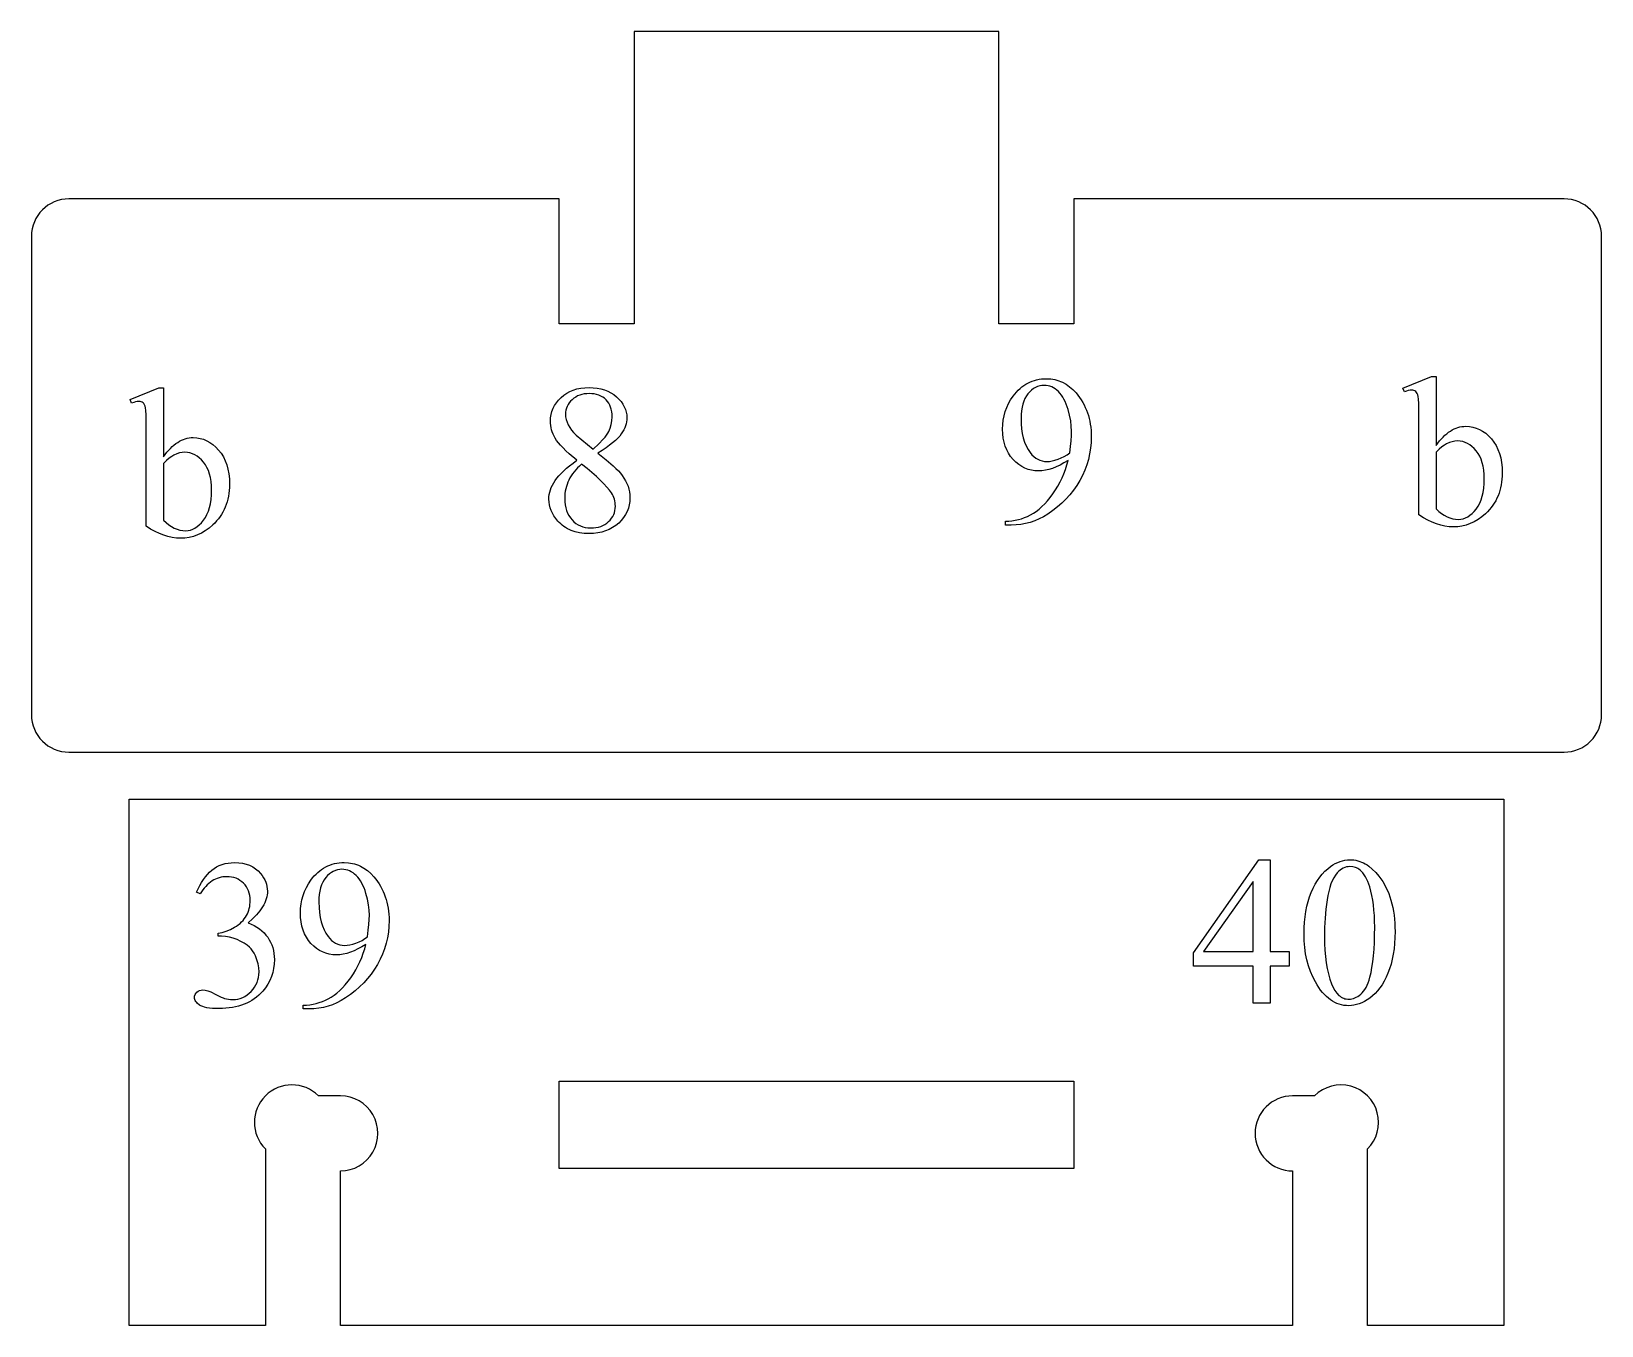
# Model space of a CAD drawing. Extents: x -27 to 581, y 232 to 579.
# Drawn here: x 297 to 361.3, y 371.7 to 424.7 of the extents above; entities that cross this region are included whole.
import ezdxf

# ---------------------------------------------------------------- set-up
doc = ezdxf.new("R2010")
doc.units = 0
doc.header["$MEASUREMENT"] = 0
doc.layers.get('0').update_dxf_attribs({"linetype": 'CONTINUOUS'})

msp = doc.modelspace()

# ---------------------------------------------------------------- linework, layer by layer
at = {"color": 1, "ltscale": 0.186792}
msp.add_line((329.153656, 424.678772), (321.681976, 424.678772), dxfattribs=at)
at = {"color": 1, "ltscale": 0.29952}
for p, q in [((321.681976, 424.678772), (321.681976, 412.697968)), ((336.625366, 412.697968), (336.625366, 424.678772))]:
    msp.add_line(p, q, dxfattribs=at)
at = {"color": 1, "ltscale": 0.186793}
msp.add_line((336.625366, 424.678772), (329.153656, 424.678772), dxfattribs=at)
at = {"color": 1}
for p, q in [((318.609955, 417.817963), (298.536407, 417.817963)), ((359.770935, 417.817963), (339.697388, 417.817963)), ((298.536407, 395.153198), (329.153656, 395.153198)), ((329.153656, 395.153198), (359.770935, 395.153198)), ((301.010223, 371.663055), (301.010223, 393.233215)), ((301.010223, 393.233215), (329.153656, 393.233215)), ((329.153656, 393.233215), (357.297119, 393.233215)), ((357.297119, 393.233215), (357.297119, 371.663055))]:
    msp.add_line(p, q, dxfattribs=at)
at = {"color": 1, "ltscale": 0.128}
for p, q in [((318.609955, 412.697968), (318.609955, 417.817963)), ((339.697388, 417.817963), (339.697388, 412.697968))]:
    msp.add_line(p, q, dxfattribs=at)
at = {"color": 1, "ltscale": 0.489819}
for p, q in [((297.000397, 416.281952), (297.000397, 396.689209)), ((361.306946, 396.689209), (361.306946, 416.281952))]:
    msp.add_line(p, q, dxfattribs=at)
at = {"color": 1, "ltscale": 0.076801}
for p, q in [((321.681976, 412.697968), (318.609955, 412.697968)), ((339.697388, 412.697968), (336.625366, 412.697968))]:
    msp.add_line(p, q, dxfattribs=at)
at = {"color": 1, "ltscale": 0.022495}
for p, q in [((309.655701, 381.073212), (308.75592, 381.073212)), ((349.551422, 381.073212), (348.651642, 381.073212))]:
    msp.add_line(p, q, dxfattribs=at)
at = {"color": 1, "ltscale": 0.180948}
for p, q in [((306.58371, 378.90097), (306.58371, 371.663055)), ((351.723633, 371.663055), (351.723633, 378.90097))]:
    msp.add_line(p, q, dxfattribs=at)
at = {"color": 1, "ltscale": 0.158454}
for p, q in [((309.655701, 371.663055), (309.655701, 378.001221)), ((348.651642, 378.001221), (348.651642, 371.663055))]:
    msp.add_line(p, q, dxfattribs=at)
at = {"color": 1, "ltscale": 0.139337}
for p, q in [((306.58371, 371.663055), (301.010223, 371.663055)), ((357.297119, 371.663055), (351.723633, 371.663055))]:
    msp.add_line(p, q, dxfattribs=at)
at = {"color": 1, "ltscale": 0.487449}
msp.add_line((329.153656, 371.663055), (309.655701, 371.663055), dxfattribs=at)
at = {"color": 1, "ltscale": 0.48745}
msp.add_line((348.651642, 371.663055), (329.153656, 371.663055), dxfattribs=at)
at = {"color": 18}
for points in [[(336.888458, 404.455048), (336.888458, 404.612213), (337.02533, 404.618103), (337.15979, 404.63147), (337.29187, 404.652344), (337.42157, 404.680725), (337.548859, 404.716583), (337.673767, 404.759949), (337.796295, 404.810822), (337.916443, 404.869202), (338.034882, 404.937134), (338.152313, 405.016693), (338.268768, 405.107849), (338.384216, 405.210632), (338.498688, 405.325012), (338.612122, 405.451019), (338.724609, 405.588654), (338.83606, 405.737885), (338.942841, 405.894836), (339.041168, 406.055664), (339.131073, 406.220337), (339.212524, 406.388855), (339.285583, 406.561218), (339.350189, 406.737427), (339.406372, 406.917511), (339.454132, 407.10141), (339.289398, 407.000854), (339.128632, 406.913727), (338.971863, 406.839966), (338.819092, 406.779663), (338.670288, 406.732727), (338.525452, 406.699219), (338.384613, 406.679108), (338.247742, 406.672394), (338.098633, 406.679718), (337.954926, 406.701721), (337.816681, 406.738403), (337.683868, 406.789734), (337.556488, 406.855743), (337.43457, 406.936432), (337.318085, 407.031769), (337.207062, 407.141785), (337.105499, 407.263916), (337.017487, 407.395721), (336.943024, 407.537109), (336.88208, 407.688141), (336.834717, 407.848785), (336.800842, 408.019073), (336.780548, 408.198975), (336.773773, 408.388489), (336.780548, 408.574951), (336.800842, 408.756195), (336.834717, 408.932281), (336.88208, 409.10318), (336.943024, 409.268921), (337.017487, 409.429474), (337.105499, 409.584839), (337.207062, 409.735046), (337.27359, 409.821991), (337.342651, 409.90329), (337.414185, 409.979004), (337.48819, 410.049133), (337.564697, 410.113617), (337.643707, 410.172516), (337.725189, 410.225769), (337.809174, 410.273468), (337.89563, 410.315521), (337.984589, 410.351959), (338.07605, 410.382813), (338.169983, 410.408051), (338.266388, 410.427673), (338.365295, 410.441711), (338.466705, 410.450134), (338.570587, 410.452911), (338.744751, 410.443756), (338.912537, 410.41629), (338.994049, 410.395691), (339.073944, 410.370483), (339.152283, 410.340729), (339.229004, 410.306366), (339.377655, 410.223938), (339.519958, 410.123199), (339.655884, 410.00412), (339.785461, 409.86673), (339.860565, 409.774597), (339.930817, 409.67984), (339.996216, 409.582397), (340.056793, 409.4823), (340.112488, 409.379547), (340.163361, 409.27417), (340.209412, 409.166107), (340.25058, 409.055389), (340.286926, 408.942047), (340.31842, 408.826019), (340.345062, 408.707336), (340.366882, 408.586029), (340.38382, 408.462036), (340.395935, 408.335388), (340.403198, 408.206116), (340.40564, 408.074158), (340.398254, 407.836182), (340.37616, 407.602264), (340.339325, 407.372375), (340.28775, 407.146545), (340.221466, 406.924774), (340.140411, 406.707031), (340.044647, 406.493347), (339.934143, 406.283722), (339.810486, 406.080536), (339.675293, 405.886139), (339.528534, 405.700623), (339.370239, 405.523895), (339.200378, 405.356018), (339.018982, 405.19696), (338.82605, 405.046722), (338.621552, 404.905304), (338.448669, 404.799774), (338.271912, 404.708313), (338.091309, 404.63092), (337.90686, 404.567627), (337.718567, 404.518372), (337.526428, 404.483185), (337.330444, 404.462097), (337.130585, 404.455048)], [(354.528015, 407.717865), (354.670654, 407.902039), (354.816071, 408.061646), (354.889832, 408.132263), (354.964264, 408.196716), (355.039429, 408.255035), (355.115265, 408.30722), (355.191803, 408.353271), (355.269043, 408.393188), (355.346985, 408.426941), (355.425629, 408.45459), (355.504944, 408.476074), (355.584991, 408.491425), (355.66571, 408.50061), (355.747131, 408.503693), (355.89447, 408.495697), (356.037048, 408.47171), (356.174835, 408.431702), (356.307831, 408.375732), (356.436066, 408.303741), (356.559509, 408.215759), (356.678192, 408.111786), (356.792084, 407.991821), (356.896606, 407.858002), (356.987213, 407.712402), (357.063873, 407.555084), (357.126587, 407.385986), (357.175385, 407.20517), (357.210236, 407.012573), (357.23114, 406.808258), (357.238098, 406.592194), (357.235413, 406.464203), (357.227356, 406.339386), (357.213898, 406.217712), (357.195099, 406.099182), (357.170898, 405.983795), (357.141327, 405.871582), (357.106384, 405.762512), (357.066071, 405.656616), (357.020386, 405.553864), (356.969299, 405.454254), (356.912842, 405.357788), (356.851013, 405.264496), (356.783813, 405.174347), (356.711243, 405.087341), (356.633301, 405.00351), (356.549957, 404.922821), (356.400238, 404.79538), (356.246246, 404.684937), (356.088013, 404.591492), (355.925537, 404.515015), (355.75882, 404.455536), (355.58783, 404.413086), (355.412628, 404.387573), (355.233154, 404.379089), (355.062561, 404.38678), (354.890656, 404.409882), (354.717438, 404.448395), (354.542877, 404.502289), (354.36673, 404.571564), (354.188721, 404.65625), (354.00885, 404.756348), (353.827118, 404.871826), (353.827118, 408.902985), (353.825134, 409.202454), (353.819153, 409.438202), (353.809204, 409.610229), (353.795258, 409.718567), (353.7771, 409.78891), (353.754395, 409.847046), (353.727173, 409.892975), (353.695435, 409.926697), (353.659332, 409.950867), (353.618988, 409.968109), (353.574371, 409.978485), (353.525543, 409.981934), (353.462341, 409.977661), (353.391724, 409.964935), (353.31369, 409.943695), (353.22818, 409.913971), (353.168732, 410.062622), (354.336853, 410.538391), (354.528015, 410.538391)], [(302.403748, 407.254517), (302.546356, 407.438721), (302.691772, 407.598328), (302.765533, 407.668945), (302.839996, 407.733398), (302.915131, 407.791718), (302.990997, 407.843903), (303.067535, 407.889954), (303.144775, 407.929871), (303.222717, 407.963623), (303.301331, 407.991241), (303.380676, 408.012726), (303.460693, 408.028076), (303.541412, 408.037292), (303.622833, 408.040375), (303.770203, 408.032379), (303.91275, 408.008362), (304.050537, 407.968384), (304.183563, 407.912415), (304.311798, 407.840424), (304.435242, 407.752441), (304.553925, 407.648468), (304.667816, 407.528503), (304.772339, 407.394653), (304.862946, 407.249084), (304.939606, 407.091736), (305.002319, 406.922668), (305.051086, 406.741821), (305.085938, 406.549255), (305.106842, 406.34494), (305.113831, 406.128845), (305.111145, 406.000885), (305.103058, 405.876038), (305.08963, 405.754364), (305.070801, 405.635864), (305.046631, 405.520477), (305.017059, 405.408264), (304.982117, 405.299194), (304.941772, 405.193298), (304.896088, 405.090515), (304.845001, 404.990906), (304.788574, 404.89447), (304.726746, 404.801147), (304.659546, 404.710999), (304.586975, 404.624023), (304.509003, 404.540161), (304.42569, 404.459473), (304.27594, 404.332031), (304.121948, 404.221619), (303.963745, 404.128143), (303.80127, 404.051697), (303.634521, 403.992218), (303.463562, 403.949738), (303.28833, 403.924255), (303.108856, 403.915771), (302.938293, 403.923462), (302.766388, 403.946564), (302.59317, 403.985046), (302.41861, 404.03894), (302.242462, 404.108246), (302.064453, 404.192932), (301.884583, 404.29303), (301.70285, 404.408508), (301.70285, 408.439667), (301.700867, 408.739136), (301.694885, 408.974884), (301.684937, 409.146912), (301.67099, 409.255219), (301.652802, 409.325592), (301.630096, 409.383728), (301.602905, 409.429657), (301.571167, 409.463379), (301.535065, 409.487549), (301.49472, 409.504791), (301.450104, 409.515137), (301.401245, 409.518585), (301.338074, 409.514343), (301.267456, 409.501617), (301.189392, 409.480377), (301.103912, 409.450623), (301.044434, 409.599304), (302.212585, 410.075043), (302.403748, 410.075043)], [(319.335693, 407.110535), (319.024139, 407.377106), (318.891174, 407.5), (318.773376, 407.616028), (318.670807, 407.725159), (318.583435, 407.827362), (318.511261, 407.922668), (318.454285, 408.011078), (318.40799, 408.096436), (318.367859, 408.182587), (318.333923, 408.269531), (318.306122, 408.357269), (318.284515, 408.445801), (318.269104, 408.535156), (318.259827, 408.625275), (318.256744, 408.716217), (318.263519, 408.853973), (318.283844, 408.986877), (318.317688, 409.114929), (318.365082, 409.238159), (318.425995, 409.356537), (318.500458, 409.470062), (318.58847, 409.578735), (318.690033, 409.682587), (318.802795, 409.777649), (318.924438, 409.860046), (319.054993, 409.929779), (319.194458, 409.986816), (319.342804, 410.031189), (319.500031, 410.062897), (319.666168, 410.081909), (319.841187, 410.088257), (320.011078, 410.082336), (320.172516, 410.064606), (320.325409, 410.035095), (320.469849, 409.993744), (320.605774, 409.940582), (320.733215, 409.87558), (320.852142, 409.798798), (320.962585, 409.710205), (321.062164, 409.614014), (321.148438, 409.514526), (321.221436, 409.411713), (321.281189, 409.305603), (321.327637, 409.196136), (321.360809, 409.083374), (321.380737, 408.967285), (321.38736, 408.8479), (321.383789, 408.766998), (321.373047, 408.685669), (321.355103, 408.603973), (321.330017, 408.521881), (321.29776, 408.439362), (321.258331, 408.356476), (321.211761, 408.273193), (321.15799, 408.189484), (321.092865, 408.103729), (321.012238, 408.014252), (320.916077, 407.921082), (320.804352, 407.824188), (320.677124, 407.723541), (320.534363, 407.619232), (320.376068, 407.511169), (320.20224, 407.399384), (320.544464, 407.125946), (320.823486, 406.883301), (320.939301, 406.773499), (321.039307, 406.671417), (321.123535, 406.577057), (321.191986, 406.490356), (321.267639, 406.381317), (321.333221, 406.270813), (321.388702, 406.158844), (321.434082, 406.04541), (321.469421, 405.930511), (321.494629, 405.814178), (321.509766, 405.69635), (321.514801, 405.577087), (321.507568, 405.427979), (321.48587, 405.284393), (321.449707, 405.146301), (321.399048, 405.013733), (321.333954, 404.886658), (321.254364, 404.765106), (321.160309, 404.649048), (321.051788, 404.538513), (320.931519, 404.437469), (320.802246, 404.349884), (320.66391, 404.275787), (320.516571, 404.215149), (320.360199, 404.167999), (320.194794, 404.134308), (320.020386, 404.114105), (319.836914, 404.107361), (319.637604, 404.115387), (319.449585, 404.139496), (319.272827, 404.179626), (319.107361, 404.23587), (319.02887, 404.269989), (318.953186, 404.308136), (318.880341, 404.350311), (318.810303, 404.396484), (318.743073, 404.446655), (318.67868, 404.500885), (318.617096, 404.559113), (318.55835, 404.621338), (318.472717, 404.725555), (318.398529, 404.832153), (318.335724, 404.941132), (318.284363, 405.05249), (318.244415, 405.16626), (318.215881, 405.28241), (318.19873, 405.40094), (318.193024, 405.521881), (318.197052, 405.61734), (318.209106, 405.712616), (318.229187, 405.807709), (318.257294, 405.902588), (318.293427, 405.997253), (318.337585, 406.091736), (318.389801, 406.186035), (318.450012, 406.28009), (318.520081, 406.375305), (318.601746, 406.472992), (318.695038, 406.57309), (318.799927, 406.67569), (318.916443, 406.780701), (319.044586, 406.888214), (319.184326, 406.998138)], [(320.002594, 407.565063), (320.2341, 407.782349), (320.418884, 407.975494), (320.493744, 408.063019), (320.556915, 408.14447), (320.608429, 408.21991), (320.648254, 408.289307), (320.707733, 408.426422), (320.750214, 408.572327), (320.775696, 408.726959), (320.78418, 408.890381), (320.780273, 408.99884), (320.768524, 409.101288), (320.748932, 409.197693), (320.721527, 409.288055), (320.686279, 409.372406), (320.643219, 409.450684), (320.592316, 409.522919), (320.533569, 409.589142), (320.468048, 409.648376), (320.396851, 409.699707), (320.319916, 409.743134), (320.237274, 409.778687), (320.148956, 409.806335), (320.054901, 409.82608), (319.955139, 409.837921), (319.84967, 409.841858), (319.743866, 409.837952), (319.643127, 409.826202), (319.547424, 409.806641), (319.456757, 409.779205), (319.371124, 409.743988), (319.290558, 409.700897), (319.215027, 409.649994), (319.144531, 409.591248), (319.080811, 409.527283), (319.025604, 409.460632), (318.978882, 409.391357), (318.940643, 409.319397), (318.910919, 409.244781), (318.889679, 409.167542), (318.876923, 409.087616), (318.872681, 409.005066), (318.87973, 408.894623), (318.900818, 408.78418), (318.936005, 408.673737), (318.98526, 408.563293), (319.047516, 408.454163), (319.121704, 408.347717), (319.207855, 408.243896), (319.305969, 408.142761)], [(339.522095, 407.415741), (339.555542, 407.67807), (339.579437, 407.91275), (339.593781, 408.119812), (339.598541, 408.299286), (339.589783, 408.50943), (339.563507, 408.727783), (339.519714, 408.954376), (339.458374, 409.189209), (339.421509, 409.305176), (339.380981, 409.414215), (339.336823, 409.516266), (339.289001, 409.611328), (339.237518, 409.699432), (339.182404, 409.780579), (339.123627, 409.854736), (339.061218, 409.921936), (338.99585, 409.981689), (338.928345, 410.033447), (338.858612, 410.077271), (338.786682, 410.113098), (338.712585, 410.140991), (338.636292, 410.160889), (338.5578, 410.172821), (338.477142, 410.176819), (338.384094, 410.171509), (338.293945, 410.155579), (338.206726, 410.129028), (338.122437, 410.091858), (338.041077, 410.044067), (337.962616, 409.985657), (337.887085, 409.916626), (337.814484, 409.837006), (337.747772, 409.746857), (337.689972, 409.646362), (337.641052, 409.535522), (337.601044, 409.414337), (337.569916, 409.282776), (337.547668, 409.1409), (337.534332, 408.988617), (337.529877, 408.826019), (337.535797, 408.608063), (337.553497, 408.402313), (337.583038, 408.208771), (337.62439, 408.027435), (337.677551, 407.858307), (337.742523, 407.701416), (337.819336, 407.556732), (337.907928, 407.424255), (337.978943, 407.338623), (338.053955, 407.264435), (338.132935, 407.20163), (338.215912, 407.150269), (338.302856, 407.110321), (338.393768, 407.081787), (338.488678, 407.064636), (338.587585, 407.058929), (338.689789, 407.064789), (338.801025, 407.082306), (338.921295, 407.111511), (339.050598, 407.152405), (339.18042, 407.203888), (339.302277, 407.264954), (339.416168, 407.335571)], [(354.528015, 407.445984), (354.528015, 405.118195), (354.637268, 405.018524), (354.748383, 404.931824), (354.861328, 404.858154), (354.976166, 404.797485), (355.09256, 404.750122), (355.210327, 404.716248), (355.329376, 404.695953), (355.449799, 404.689178), (355.545593, 404.695801), (355.63974, 404.715729), (355.732239, 404.748901), (355.823059, 404.79538), (355.912231, 404.855103), (355.999725, 404.928131), (356.085602, 405.014404), (356.1698, 405.113953), (356.247925, 405.226196), (356.315674, 405.350494), (356.372986, 405.486908), (356.419861, 405.635376), (356.456329, 405.795929), (356.482391, 405.968567), (356.498016, 406.153259), (356.503235, 406.350067), (356.498016, 406.531555), (356.482391, 406.70224), (356.456329, 406.862091), (356.419861, 407.011139), (356.372986, 407.149353), (356.315674, 407.276733), (356.247925, 407.393341), (356.1698, 407.499084), (356.084991, 407.59317), (355.997345, 407.674713), (355.90686, 407.743713), (355.813507, 407.80014), (355.717285, 407.844055), (355.618225, 407.875427), (355.516327, 407.894226), (355.41156, 407.900513), (355.298981, 407.893341), (355.186432, 407.871826), (355.073853, 407.835999), (354.961304, 407.785828), (354.870483, 407.732727), (354.768005, 407.658386), (354.65387, 407.562805)], [(302.403748, 406.982666), (302.403748, 404.654877), (302.51297, 404.555176), (302.624084, 404.468506), (302.737061, 404.394836), (302.851868, 404.334167), (302.968292, 404.286774), (303.086029, 404.25293), (303.205109, 404.232635), (303.3255, 404.225861), (303.421295, 404.232483), (303.515472, 404.252411), (303.607941, 404.285583), (303.698792, 404.332031), (303.787933, 404.391785), (303.875458, 404.464783), (303.961304, 404.551086), (304.045502, 404.650635), (304.123657, 404.762878), (304.191376, 404.887177), (304.248688, 405.02356), (304.295593, 405.172058), (304.332062, 405.332611), (304.358124, 405.505219), (304.373749, 405.689941), (304.378967, 405.886749), (304.373749, 406.068237), (304.358124, 406.238892), (304.332062, 406.398773), (304.295593, 406.547791), (304.248688, 406.686005), (304.191376, 406.813416), (304.123657, 406.929993), (304.045502, 407.035767), (303.960724, 407.129852), (303.873077, 407.211395), (303.782562, 407.280365), (303.689209, 407.336823), (303.593018, 407.380737), (303.493958, 407.412079), (303.392029, 407.430908), (303.287262, 407.437195), (303.174713, 407.430023), (303.062134, 407.408508), (302.949585, 407.372681), (302.837006, 407.322479), (302.746216, 407.269379), (302.643738, 407.195068), (302.529572, 407.099487)], [(319.535339, 406.949127), (319.450043, 406.873962), (319.370453, 406.79715), (319.2966, 406.718658), (319.228424, 406.638519), (319.165985, 406.556702), (319.109222, 406.473236), (319.058197, 406.388123), (319.012848, 406.301331), (318.973022, 406.21283), (318.938507, 406.122528), (318.909332, 406.030457), (318.885437, 405.936554), (318.866852, 405.840881), (318.853577, 405.743408), (318.845612, 405.644165), (318.842957, 405.543121), (318.847626, 405.409546), (318.861664, 405.282806), (318.885071, 405.162903), (318.917816, 405.049835), (318.95993, 404.943604), (319.011383, 404.844208), (319.072235, 404.751648), (319.142426, 404.665955), (319.219849, 404.588776), (319.302368, 404.521912), (319.390015, 404.465332), (319.482758, 404.419037), (319.580627, 404.383026), (319.683624, 404.35733), (319.791687, 404.341888), (319.904907, 404.336731), (320.016724, 404.34079), (320.122864, 404.352936), (320.223267, 404.373169), (320.317993, 404.40152), (320.406982, 404.437958), (320.490295, 404.482483), (320.567871, 404.535126), (320.639771, 404.595856), (320.704468, 404.662354), (320.760559, 404.73233), (320.808014, 404.805725), (320.846832, 404.882568), (320.877045, 404.962891), (320.898621, 405.046661), (320.91156, 405.13385), (320.915863, 405.224518), (320.91333, 405.299988), (320.905792, 405.373474), (320.893158, 405.444946), (320.875519, 405.514435), (320.852814, 405.58194), (320.825073, 405.647461), (320.792297, 405.710968), (320.754456, 405.772491), (320.669434, 405.889374), (320.565155, 406.014893), (320.44165, 406.149017), (320.298889, 406.291779), (320.136871, 406.443176), (319.955597, 406.60321), (319.755096, 406.771851)], [(303.765045, 389.415985), (303.828674, 389.557343), (303.896332, 389.690369), (303.968048, 389.815125), (304.043823, 389.93158), (304.123627, 390.039703), (304.207489, 390.139587), (304.29541, 390.23114), (304.38736, 390.314392), (304.484222, 390.38858), (304.586884, 390.45285), (304.695282, 390.507233), (304.809479, 390.551727), (304.929443, 390.586365), (305.055176, 390.611084), (305.186707, 390.625916), (305.324005, 390.630859), (305.492035, 390.62381), (305.650024, 390.602722), (305.797882, 390.567535), (305.935669, 390.51828), (306.063385, 390.454987), (306.180969, 390.377594), (306.288513, 390.286133), (306.385925, 390.180603), (306.45166, 390.095978), (306.508606, 390.009888), (306.556793, 389.922333), (306.596191, 389.833344), (306.626862, 389.742859), (306.648773, 389.65094), (306.661926, 389.557556), (306.66629, 389.462708), (306.663208, 389.383972), (306.653961, 389.304871), (306.638519, 389.225464), (306.616913, 389.145721), (306.589142, 389.065643), (306.555176, 388.985229), (306.515076, 388.90451), (306.468781, 388.823425), (306.41629, 388.742004), (306.357666, 388.660278), (306.221863, 388.495819), (306.061371, 388.330017), (305.876221, 388.162903), (306.004913, 388.108063), (306.125488, 388.047668), (306.238007, 387.981689), (306.342407, 387.910156), (306.438721, 387.833038), (306.526917, 387.750336), (306.607025, 387.662048), (306.679047, 387.568207), (306.742767, 387.469452), (306.797974, 387.366425), (306.844696, 387.259186), (306.882935, 387.147675), (306.912659, 387.031921), (306.933899, 386.911926), (306.946655, 386.787659), (306.950897, 386.65918), (306.943451, 386.475403), (306.921173, 386.297852), (306.884003, 386.126556), (306.83197, 385.961487), (306.765045, 385.802643), (306.683289, 385.650055), (306.586639, 385.503723), (306.475159, 385.363586), (306.395447, 385.277191), (306.311401, 385.19635), (306.223022, 385.121063), (306.13028, 385.051392), (306.033203, 384.987274), (305.931763, 384.928741), (305.825989, 384.875763), (305.715851, 384.828369), (305.601379, 384.78656), (305.482544, 384.750336), (305.359375, 384.719666), (305.231873, 384.69458), (305.100006, 384.675049), (304.963806, 384.661133), (304.823242, 384.652771), (304.678314, 384.649963), (304.538635, 384.652222), (304.410583, 384.658997), (304.294128, 384.670288), (304.189301, 384.686066), (304.096069, 384.70639), (304.014465, 384.731201), (303.944489, 384.760559), (303.886108, 384.794403), (303.794128, 384.86795), (303.757996, 384.905701), (303.728424, 384.944122), (303.705414, 384.983215), (303.688995, 385.02298), (303.679138, 385.063416), (303.675842, 385.104492), (303.682098, 385.164215), (303.700806, 385.220245), (303.731995, 385.272552), (303.775665, 385.321136), (303.828094, 385.362), (303.88559, 385.391205), (303.94812, 385.408722), (304.015686, 385.414581), (304.122925, 385.406067), (304.2323, 385.380585), (304.350189, 385.331207), (304.559387, 385.225555), (304.774963, 385.118835), (304.853271, 385.085754), (304.911957, 385.066254), (304.991882, 385.045807), (305.074432, 385.031219), (305.159668, 385.022461), (305.247528, 385.019531), (305.354095, 385.02478), (305.457123, 385.040497), (305.556671, 385.066711), (305.652679, 385.103424), (305.745148, 385.150604), (305.834137, 385.208282), (305.919586, 385.276459), (306.001526, 385.355103), (306.076691, 385.440918), (306.141815, 385.530579), (306.19696, 385.624115), (306.242035, 385.721466), (306.27713, 385.822693), (306.302185, 385.927765), (306.3172, 386.036682), (306.322235, 386.149445), (306.312927, 386.316162), (306.285065, 386.480774), (306.238586, 386.64325), (306.173553, 386.803589), (306.117004, 386.915375), (306.0578, 387.012817), (305.995941, 387.095886), (305.931427, 387.164673), (305.831604, 387.24762), (305.714783, 387.326599), (305.580994, 387.401611), (305.430176, 387.472626), (305.270111, 387.53302), (305.108429, 387.576172), (304.945129, 387.602051), (304.780273, 387.610687), (304.644348, 387.610687), (304.644348, 387.738098), (304.728271, 387.75119), (304.812256, 387.769165), (304.980438, 387.819885), (305.148895, 387.890228), (305.317627, 387.980225), (305.39917, 388.031403), (305.474915, 388.085114), (305.544922, 388.141327), (305.609131, 388.200073), (305.667572, 388.261322), (305.720245, 388.325104), (305.76712, 388.391418), (305.808228, 388.460236), (305.844086, 388.531189), (305.875153, 388.603851), (305.901428, 388.678284), (305.922943, 388.754395), (305.939667, 388.832245), (305.951599, 388.911835), (305.958771, 388.993134), (305.961151, 389.076172), (305.956879, 389.182922), (305.944031, 389.284454), (305.922638, 389.380707), (305.89267, 389.471741), (305.854126, 389.557526), (305.807037, 389.638062), (305.751404, 389.713379), (305.687164, 389.783417), (305.616608, 389.846649), (305.54184, 389.901428), (305.462891, 389.947784), (305.37973, 389.985718), (305.292419, 390.015228), (305.200928, 390.036285), (305.105255, 390.04895), (305.005402, 390.053162), (304.92395, 390.050415), (304.844177, 390.042145), (304.766113, 390.028381), (304.689758, 390.009094), (304.615051, 389.984283), (304.542053, 389.95401), (304.470764, 389.918182), (304.401154, 389.876862), (304.333252, 389.830048), (304.267029, 389.77771), (304.202484, 389.719879), (304.139648, 389.656525), (304.078522, 389.587646), (304.019073, 389.513306), (303.905243, 389.348022)], [(308.131775, 384.632996), (308.131775, 384.790161), (308.268646, 384.796021), (308.403107, 384.809387), (308.535187, 384.830261), (308.664886, 384.858643), (308.792175, 384.894531), (308.917084, 384.937897), (309.039612, 384.98877), (309.15976, 385.04715), (309.278198, 385.115082), (309.39563, 385.194611), (309.512085, 385.285767), (309.627533, 385.38855), (309.742004, 385.50296), (309.855438, 385.628967), (309.967926, 385.766571), (310.079376, 385.915802), (310.186157, 386.072784), (310.284485, 386.233612), (310.37439, 386.398254), (310.455841, 386.566772), (310.5289, 386.739166), (310.593506, 386.915375), (310.649689, 387.095428), (310.697449, 387.279358), (310.532715, 387.178802), (310.371948, 387.091644), (310.215179, 387.017914), (310.062408, 386.957581), (309.913605, 386.910645), (309.768768, 386.877136), (309.62793, 386.857025), (309.491058, 386.850311), (309.341949, 386.857666), (309.198242, 386.879669), (309.059998, 386.916321), (308.927185, 386.967682), (308.799805, 387.033691), (308.677887, 387.114349), (308.561401, 387.209686), (308.450378, 387.319702), (308.348816, 387.441864), (308.260803, 387.573639), (308.18634, 387.715057), (308.125397, 387.866089), (308.078033, 388.026733), (308.044159, 388.197021), (308.023865, 388.376892), (308.01709, 388.566437), (308.023865, 388.752869), (308.044159, 388.934143), (308.078033, 389.110229), (308.125397, 389.281128), (308.18634, 389.446838), (308.260803, 389.607391), (308.348816, 389.762787), (308.450378, 389.912994), (308.516907, 389.999908), (308.585968, 390.081238), (308.657501, 390.156952), (308.731506, 390.227051), (308.808014, 390.291534), (308.887024, 390.350433), (308.968506, 390.403717), (309.05249, 390.451385), (309.138947, 390.493439), (309.227905, 390.529907), (309.319366, 390.56076), (309.4133, 390.585999), (309.509705, 390.605621), (309.608612, 390.619629), (309.710022, 390.628052), (309.813904, 390.630859), (309.988068, 390.621704), (310.155853, 390.594208), (310.237366, 390.573608), (310.317261, 390.548431), (310.395599, 390.518646), (310.472321, 390.484314), (310.620972, 390.401886), (310.763275, 390.301117), (310.8992, 390.182037), (311.028778, 390.044647), (311.103882, 389.952545), (311.174133, 389.857758), (311.239532, 389.760315), (311.30011, 389.660248), (311.355804, 389.557495), (311.406677, 389.452087), (311.452728, 389.344055), (311.493896, 389.233337), (311.530243, 389.119965), (311.561737, 389.003967), (311.588379, 388.885284), (311.610199, 388.763947), (311.627136, 388.639984), (311.639252, 388.513336), (311.646515, 388.384033), (311.648956, 388.252106), (311.641571, 388.01413), (311.619476, 387.780182), (311.582642, 387.550323), (311.531067, 387.324493), (311.464783, 387.102692), (311.383728, 386.884979), (311.287964, 386.671295), (311.17746, 386.461639), (311.053802, 386.258453), (310.91861, 386.064087), (310.771851, 385.87854), (310.613556, 385.701843), (310.443695, 385.533936), (310.262299, 385.374878), (310.069366, 385.22464), (309.864868, 385.083252), (309.691986, 384.977722), (309.515228, 384.886261), (309.334625, 384.808868), (309.150177, 384.745544), (308.961884, 384.696289), (308.769745, 384.661133), (308.573761, 384.640015), (308.373901, 384.632996)], [(310.765411, 387.593689), (310.798859, 387.855988), (310.822754, 388.090668), (310.837097, 388.29776), (310.841858, 388.477234), (310.833099, 388.687347), (310.806824, 388.905731), (310.763031, 389.132324), (310.701691, 389.367126), (310.664825, 389.483124), (310.624298, 389.592133), (310.580139, 389.694183), (310.532318, 389.789276), (310.480835, 389.87738), (310.42572, 389.958496), (310.366943, 390.032684), (310.304535, 390.099884), (310.239166, 390.159607), (310.171661, 390.211395), (310.101929, 390.255188), (310.029999, 390.291046), (309.955902, 390.318909), (309.879608, 390.338806), (309.801117, 390.350769), (309.720459, 390.354736), (309.627411, 390.349426), (309.537262, 390.333496), (309.450043, 390.306976), (309.365753, 390.269806), (309.284393, 390.222015), (309.205933, 390.163605), (309.130402, 390.094574), (309.0578, 390.014923), (308.991089, 389.924805), (308.933289, 389.82431), (308.884369, 389.71347), (308.84436, 389.592285), (308.813232, 389.460724), (308.790985, 389.318817), (308.777649, 389.166565), (308.773193, 389.003967), (308.779114, 388.78598), (308.796814, 388.580231), (308.826355, 388.386688), (308.867706, 388.205383), (308.920868, 388.036255), (308.98584, 387.879364), (309.062653, 387.73465), (309.151245, 387.602173), (309.22226, 387.516571), (309.297272, 387.442352), (309.376251, 387.379578), (309.459229, 387.328186), (309.546173, 387.288239), (309.637085, 387.259705), (309.731995, 387.242584), (309.830902, 387.236877), (309.933105, 387.242706), (310.044342, 387.260223), (310.164612, 387.289429), (310.293915, 387.330322), (310.423737, 387.381836), (310.545593, 387.442902), (310.659485, 387.513519)], [(348.505066, 386.991516), (348.505066, 386.388336), (347.731995, 386.388336), (347.731995, 384.867615), (347.031097, 384.867615), (347.031097, 386.388336), (344.592865, 386.388336), (344.592865, 386.932037), (347.26474, 390.746552), (347.731995, 390.746552), (347.731995, 386.991516)], [(349.121002, 387.713623), (349.125641, 387.955719), (349.139587, 388.18924), (349.162811, 388.414215), (349.195343, 388.630615), (349.237152, 388.83847), (349.288269, 389.03775), (349.348663, 389.228455), (349.418365, 389.410614), (349.495758, 389.582825), (349.579224, 389.743683), (349.668854, 389.893188), (349.764557, 390.031342), (349.866364, 390.158142), (349.974274, 390.27359), (350.088318, 390.377686), (350.208435, 390.470459), (350.304413, 390.535156), (350.401184, 390.591248), (350.498749, 390.638702), (350.597107, 390.677521), (350.696289, 390.707733), (350.796234, 390.729309), (350.896973, 390.742249), (350.998535, 390.746552), (351.080841, 390.743927), (351.162079, 390.735992), (351.242249, 390.722809), (351.32135, 390.704346), (351.399414, 390.680603), (351.47641, 390.651581), (351.552338, 390.617279), (351.627197, 390.577698), (351.701019, 390.532837), (351.773743, 390.482727), (351.916046, 390.366638), (352.054108, 390.229462), (352.187897, 390.071167), (352.267639, 389.964233), (352.342224, 389.852661), (352.411652, 389.73645), (352.475952, 389.61557), (352.535126, 389.490082), (352.589142, 389.359924), (352.638, 389.225128), (352.681702, 389.085663), (352.720306, 388.941589), (352.753723, 388.792847), (352.782013, 388.639465), (352.805176, 388.481415), (352.823181, 388.318756), (352.836029, 388.151428), (352.84375, 387.979462), (352.846313, 387.802826), (352.841797, 387.556915), (352.828278, 387.320435), (352.805695, 387.093384), (352.774109, 386.875763), (352.73349, 386.667542), (352.683838, 386.46875), (352.625183, 386.279419), (352.557465, 386.099487), (352.482758, 385.930267), (352.403076, 385.773071), (352.31842, 385.627869), (352.22879, 385.49469), (352.134186, 385.373535), (352.034607, 385.264374), (351.930023, 385.167236), (351.820465, 385.082123), (351.708954, 385.007965), (351.598389, 384.943665), (351.488861, 384.889282), (351.38031, 384.844788), (351.272736, 384.810181), (351.166199, 384.785461), (351.060608, 384.770599), (350.956055, 384.765656), (350.854126, 384.76947), (350.754364, 384.780853), (350.656738, 384.799866), (350.561279, 384.826477), (350.467987, 384.860657), (350.376831, 384.902466), (350.287842, 384.951843), (350.201019, 385.00885), (350.116333, 385.073456), (350.033813, 385.14563), (349.953461, 385.225433), (349.875244, 385.312836), (349.799225, 385.407837), (349.725311, 385.510437), (349.653595, 385.620605), (349.584015, 385.738403), (349.475494, 385.948608), (349.381439, 386.169312), (349.30188, 386.400482), (349.236755, 386.64212), (349.186127, 386.894287), (349.149933, 387.156921), (349.128235, 387.430023)], [(349.953583, 387.607422), (349.95816, 387.316925), (349.971893, 387.0401), (349.994781, 386.776917), (350.026855, 386.527435), (350.068054, 386.291626), (350.118439, 386.069458), (350.177979, 385.860992), (350.246674, 385.666199), (350.310913, 385.517853), (350.382599, 385.389282), (350.461731, 385.280518), (350.548279, 385.191498), (350.59433, 385.154419), (350.642242, 385.122284), (350.692017, 385.095093), (350.743652, 385.072845), (350.79715, 385.055542), (350.852509, 385.043182), (350.909729, 385.035736), (350.968811, 385.033264), (351.026398, 385.036499), (351.084534, 385.046143), (351.143219, 385.062256), (351.202423, 385.084778), (351.262146, 385.11377), (351.322418, 385.14917), (351.383209, 385.19101), (351.44455, 385.239288), (351.504272, 385.295135), (351.560303, 385.35968), (351.61261, 385.432922), (351.661194, 385.514862), (351.706055, 385.605499), (351.747192, 385.704834), (351.784637, 385.812836), (351.818359, 385.929565), (351.864136, 386.121582), (351.903839, 386.332306), (351.937439, 386.561737), (351.964905, 386.809906), (351.986267, 387.076782), (352.001526, 387.362396), (352.010712, 387.666718), (352.013763, 387.989746), (352.010559, 388.230988), (352.001007, 388.462036), (351.985077, 388.682861), (351.962769, 388.893463), (351.934113, 389.093842), (351.899048, 389.283997), (351.857635, 389.463928), (351.809845, 389.633636), (351.770233, 389.751312), (351.727814, 389.860107), (351.682617, 389.959991), (351.634644, 390.050964), (351.583862, 390.133087), (351.530304, 390.206299), (351.473938, 390.270599), (351.414825, 390.326019), (351.370148, 390.358887), (351.323212, 390.38736), (351.274048, 390.411438), (351.222595, 390.431152), (351.112946, 390.457428), (350.994293, 390.466187), (350.923065, 390.462158), (350.853851, 390.450012), (350.786621, 390.429749), (350.721375, 390.401428), (350.658112, 390.36499), (350.596863, 390.320435), (350.537567, 390.267822), (350.480286, 390.207092), (350.406891, 390.11264), (350.3396, 390.005585), (350.278412, 389.885925), (350.223297, 389.753632), (350.174316, 389.608734), (350.131439, 389.451233), (350.094696, 389.281128), (350.064026, 389.098419), (350.015686, 388.72168), (349.981171, 388.347626), (349.96048, 387.976196)], [(347.031097, 386.991516), (347.031097, 389.850281), (345.009155, 386.991516)]]:
    msp.add_lwpolyline(points, close=True, dxfattribs=at)
at = {"color": 5}
msp.add_lwpolyline([(318.609955, 381.674591), (329.153656, 381.674591), (339.697388, 381.674591), (339.697388, 378.091858), (329.153656, 378.091858), (318.609955, 378.091858)], close=True, dxfattribs=at)
at = {"color": 1}
for centre, start, end in [((298.536407, 416.281952), 90.000003, 179.999991), ((359.770935, 416.281952), 360.00001, 450.000003), ((298.536407, 396.689209), 180.000005, 270.000001), ((359.770935, 396.689209), 270.000001, 360.00001), ((307.66983, 379.987091), 45.000001, 224.999996), ((350.637512, 379.987091), 314.999992, 495), ((309.655701, 379.537201), 270.000001, 450.000003), ((348.651642, 379.537201), 90.000003, 270.000001)]:
    msp.add_arc(centre, 1.536, start, end, dxfattribs=at)

doc.saveas('drawing.dxf')
